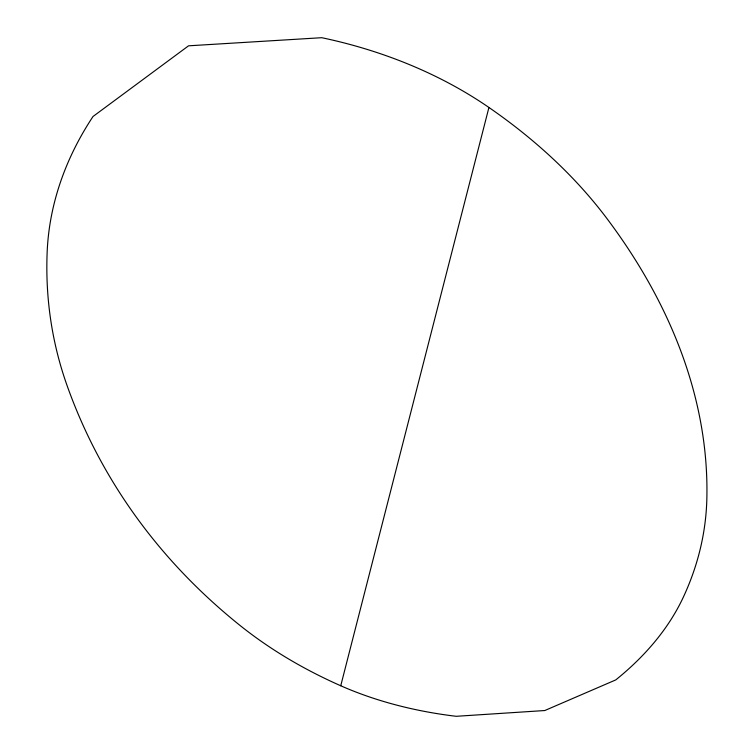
<?xml version="1.0" encoding="UTF-8"?>
<svg xmlns="http://www.w3.org/2000/svg" width="754" height="754" viewBox="0 0 754 754"><rect width="100%" height="100%" fill="white"/><g stroke="black" fill="none" stroke-linecap="round" stroke-linejoin="round"><path stroke-width="1.13" d="M340.742 685.763L488.931 107.473A395.831 288.556 2.2 0 0 321.751 37.7L188.557 45.815L93.025 116.493A406.161 307.99 -6.9 0 0 47.144 252.43A644.99 473.927 -15.4 0 0 67.285 386.152A1094.704 755.621 -26.9 0 0 239.159 624.755A607.536 419.865 -14.3 0 0 340.742 685.763A352.938 230.696 -8.3 0 0 456.227 716.3L544.793 710.532L615.764 679.91A365.285 234.607 -2.3 0 0 683.35 597.13A560.59 364.917 2.6 0 0 706.856 498.328A900.945 563.031 9.8 0 0 607.441 219.216A596.122 405.52 5.2 0 0 488.931 107.473"/></g></svg>
